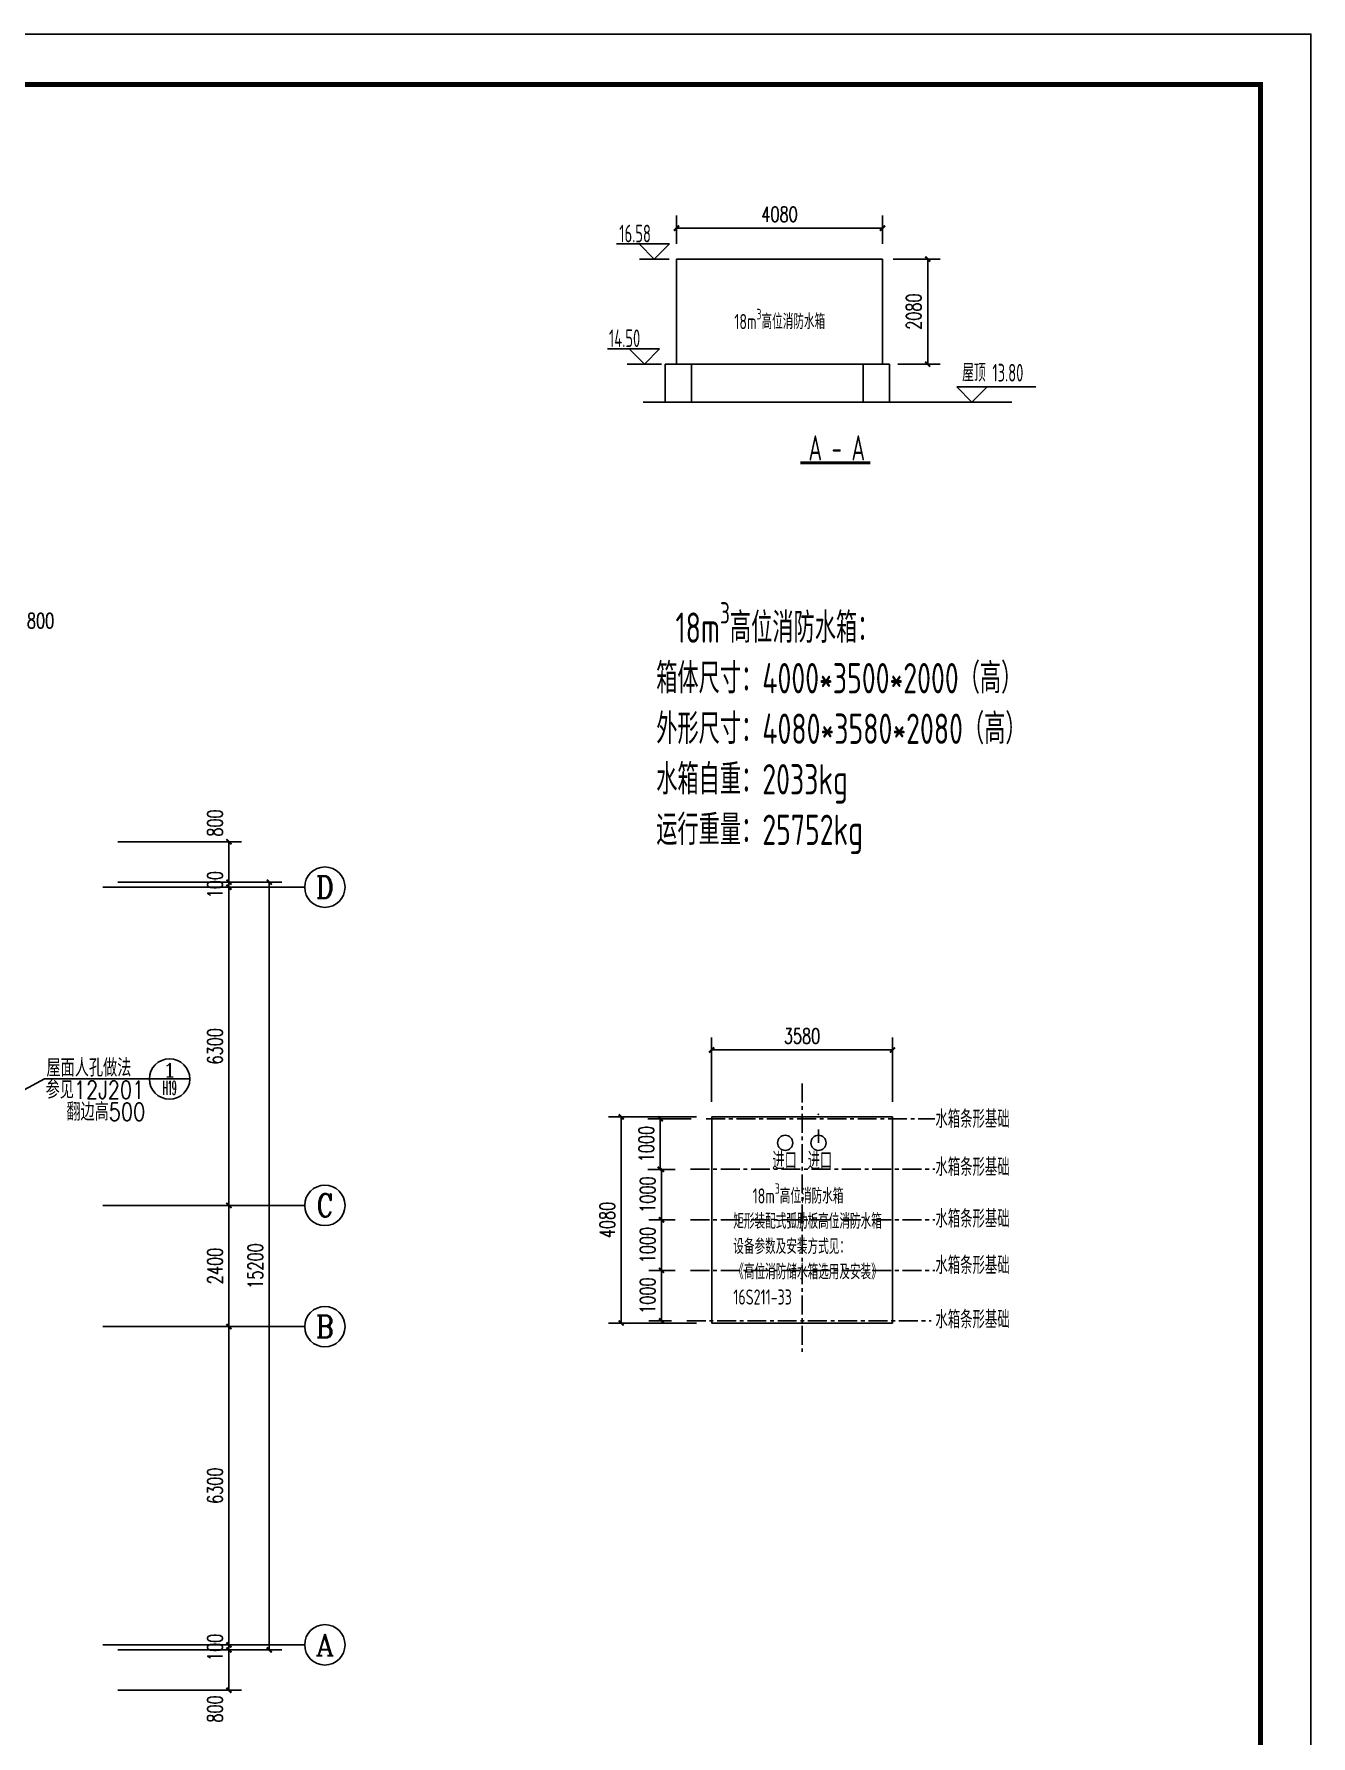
# Model space of a CAD drawing. Extents: x 6250600 to 6678662, y -692028 to -290561.
# Drawn here: x 6441705 to 6466992, y -671152 to -637457 of the extents above; entities that cross this region are included whole.
import ezdxf
from ezdxf.enums import TextEntityAlignment as Align

# ---------------------------------------------------------------- set-up
doc = ezdxf.new("R2010")
doc.units = 0
doc.header["$LTSCALE"] = 1000
doc.header["$MEASUREMENT"] = 0
doc.linetypes.add('CENTER', pattern=[2, 1.25, -0.25, 0.25, -0.25])
doc.linetypes.add('DASH', pattern=[0.35, 0.25, -0.1])
doc.layers.get('0').update_dxf_attribs({"linetype": 'CONTINUOUS'})
doc.layers.get('Defpoints').update_dxf_attribs({"linetype": 'CONTINUOUS'})
for name, color, linetype in [('AXIS', 3, 'CONTINUOUS'), ('AXIS_TEXT', 7, 'CONTINUOUS'), ('DIM_ELEV', 3, 'CONTINUOUS'), ('PIPE-消防', 1, 'CONTINUOUS'), ('PUB_DIM', 3, 'CONTINUOUS'), ('PUB_TEXT', 7, 'CONTINUOUS'), ('PUB_TITLE', 4, 'CONTINUOUS'), ('TEXT_废水', 7, 'CONTINUOUS'), ('TWT_ELEV', 3, 'CONTINUOUS'), ('洁具', 127, 'CONTINUOUS')]:
    doc.layers.add(name, color=color, linetype=linetype)
doc.styles.add('_HZTXT', font='txt.shx', dxfattribs={"width": 0.8, "bigfont": 'HZTXT.shx'})
doc.styles.add('_TCH_AXIS', font='COMPLEX', dxfattribs={"bigfont": 'GBCBIG'})
doc.styles.add('_TCH_DIM_T3', font='SIMPLEX', dxfattribs={"width": 0.705882, "bigfont": 'GBCBIG'})
doc.styles.add('COMP', font='COMPLEX', dxfattribs={"bigfont": 'hztxt'})
doc.styles.add('COMPLEX', font='COMPLEX')
doc.styles.add('GPSHZ', font='yb.shx', dxfattribs={"width": 0.7, "bigfont": 'hztxt.shx'})
doc.styles.add('TSSD_Rein', font='Tssdeng.shx', dxfattribs={"width": 0.7, "bigfont": 'hztxt.shx'})
doc.styles.add('公司标准', font='sceie.shx', dxfattribs={"width": 0.7, "height": 300, "bigfont": 'sceic.shx'})
doc.dimstyles.new('_TCH_ARCH&&100', dxfattribs={"dimtxt": 297.5, "dimasz": 100, "dimexe": 250, "dimexo": 300, "dimgap": 126.25, "dimtad": 1, "dimdec": 0, "dimzin": 0, "dimdsep": 46, "dimtxsty": '_TCH_DIM_T3', "dimblk": 'ARCHTICK', "dimcen": 0.09, "dimclrt": 7, "dimazin": 2, "dimtfac": 1, "dimtdec": 0, "dimtix": 1, "dimtmove": 2, "dimatfit": 3, "dimfxl": 0, "dimtolj": 1, "dimtzin": 0, "dimarcsym": 0})

# ---------------------------------------------------------------- blocks, each defined once
blk = doc.blocks.new('_INDEX')
blk.add_line((-0.5, 0), (0.5, 0))
blk.add_circle((0, 0), 0.5)
at = {"style": 'COMP'}
for tag, width, p, p2 in [('1', 2.333333, (-0.17, 0.05), (0.17, 0.05)), ('-', 1.166667, (-0.17, -0.39), (0.17, -0.39))]:
    blk.add_attdef(tag, text='', height=0.34, dxfattribs=dict(at, width=width)).set_placement(p, p2, align=Align.FIT)
blk = doc.blocks.new('_ArchTick')
at = {"color": 0, "linetype": 'ByBlock', "const_width": 0.4}
blk.add_lwpolyline([(-0.5, -0.5), (0.5, 0.5)], dxfattribs=at)
blk = doc.blocks.new('*D232')
at = {"layer": 'Defpoints', "color": 0, "transparency": 16777216}
for p in [(6458508, -641301), (6454428, -641913), (6458508, -641913)]:
    blk.add_point(p, dxfattribs=at)
at = {"layer": 'PUB_TEXT', "color": 0, "lineweight": -2, "transparency": 16777216}
for p, q in [((6454428, -641613), (6454428, -641051)), ((6458508, -641613), (6458508, -641051)), ((6454428, -641301), (6458508, -641301))]:
    blk.add_line(p, q, dxfattribs=at)
at = {"layer": 'PUB_TEXT', "color": 0, "lineweight": -2, "transparency": 16777216, "xscale": 100, "yscale": 100, "zscale": 100, "rotation": 180}
blk.add_blockref('_ArchTick', (6454428, -641301), dxfattribs=at)
at = {"layer": 'PUB_TEXT', "color": 0, "lineweight": -2, "transparency": 16777216, "xscale": 100, "yscale": 100, "zscale": 100}
blk.add_blockref('_ArchTick', (6458508, -641301), dxfattribs=at)
at = {"layer": 'PUB_TEXT', "color": 7, "transparency": 16777216, "insert": (6456468, -641026), "char_height": 297.5, "attachment_point": 5, "style": '_TCH_DIM_T3'}
blk.add_mtext('\\A1;4080', dxfattribs=at)
blk = doc.blocks.new('*D233')
at = {"layer": 'Defpoints', "color": 0, "transparency": 16777216}
for p in [(6458417, -641913), (6458508, -643993), (6459402, -643993)]:
    blk.add_point(p, dxfattribs=at)
at = {"layer": 'PUB_TEXT', "color": 0, "lineweight": -2, "transparency": 16777216}
for p, q in [((6458717, -641913), (6459652, -641913)), ((6459402, -641913), (6459402, -643993)), ((6458808, -643993), (6459652, -643993))]:
    blk.add_line(p, q, dxfattribs=at)
at = {"layer": 'PUB_TEXT', "color": 0, "lineweight": -2, "transparency": 16777216, "xscale": 100, "yscale": 100, "zscale": 100}
for p, rotation in [((6459402, -641913), 90), ((6459402, -643993), 270)]:
    blk.add_blockref('_ArchTick', p, dxfattribs=dict(at, rotation=rotation))
at = {"layer": 'PUB_TEXT', "color": 7, "transparency": 16777216, "insert": (6459127, -642953), "char_height": 297.5, "attachment_point": 5, "rotation": 90, "style": '_TCH_DIM_T3'}
blk.add_mtext('\\A1;2080', dxfattribs=at)
blk = doc.blocks.new('*D234')
at = {"layer": 'Defpoints', "color": 0, "transparency": 16777216}
for p in [(6455016, -658934), (6454107, -659934), (6454704, -659934)]:
    blk.add_point(p, dxfattribs=at)
at = {"layer": 'PUB_TEXT', "color": 0, "lineweight": -2, "transparency": 16777216}
for p, q in [((6454716, -658934), (6453857, -658934)), ((6454107, -658934), (6454107, -659934)), ((6454404, -659934), (6453857, -659934))]:
    blk.add_line(p, q, dxfattribs=at)
at = {"layer": 'PUB_TEXT', "color": 0, "lineweight": -2, "transparency": 16777216, "xscale": 100, "yscale": 100, "zscale": 100}
for p, rotation in [((6454107, -658934), 90), ((6454107, -659934), 270)]:
    blk.add_blockref('_ArchTick', p, dxfattribs=dict(at, rotation=rotation))
at = {"layer": 'PUB_TEXT', "color": 7, "transparency": 16777216, "insert": (6453832, -659434), "char_height": 297.5, "attachment_point": 5, "rotation": 90, "style": '_TCH_DIM_T3'}
blk.add_mtext('\\A1;1000', dxfattribs=at)
blk = doc.blocks.new('*D235')
at = {"layer": 'Defpoints', "color": 0, "transparency": 16777216}
for p in [(6454704, -659934), (6454131, -660934), (6454704, -660934)]:
    blk.add_point(p, dxfattribs=at)
at = {"layer": 'PUB_TEXT', "color": 0, "lineweight": -2, "transparency": 16777216}
for p, q in [((6454404, -659934), (6453881, -659934)), ((6454131, -659934), (6454131, -660934)), ((6454404, -660934), (6453881, -660934))]:
    blk.add_line(p, q, dxfattribs=at)
at = {"layer": 'PUB_TEXT', "color": 0, "lineweight": -2, "transparency": 16777216, "xscale": 100, "yscale": 100, "zscale": 100}
for p, rotation in [((6454131, -659934), 90), ((6454131, -660934), 270)]:
    blk.add_blockref('_ArchTick', p, dxfattribs=dict(at, rotation=rotation))
at = {"layer": 'PUB_TEXT', "color": 7, "transparency": 16777216, "insert": (6453856, -660434), "char_height": 297.5, "attachment_point": 5, "rotation": 90, "style": '_TCH_DIM_T3'}
blk.add_mtext('\\A1;1000', dxfattribs=at)
blk = doc.blocks.new('*D236')
at = {"layer": 'Defpoints', "color": 0, "transparency": 16777216}
for p in [(6454704, -660934), (6454131, -661934), (6454704, -661934)]:
    blk.add_point(p, dxfattribs=at)
at = {"layer": 'PUB_TEXT', "color": 0, "lineweight": -2, "transparency": 16777216}
for p, q in [((6454404, -660934), (6453881, -660934)), ((6454131, -660934), (6454131, -661934)), ((6454404, -661934), (6453881, -661934))]:
    blk.add_line(p, q, dxfattribs=at)
at = {"layer": 'PUB_TEXT', "color": 0, "lineweight": -2, "transparency": 16777216, "xscale": 100, "yscale": 100, "zscale": 100}
for p, rotation in [((6454131, -660934), 90), ((6454131, -661934), 270)]:
    blk.add_blockref('_ArchTick', p, dxfattribs=dict(at, rotation=rotation))
at = {"layer": 'PUB_TEXT', "color": 7, "transparency": 16777216, "insert": (6453856, -661434), "char_height": 297.5, "attachment_point": 5, "rotation": 90, "style": '_TCH_DIM_T3'}
blk.add_mtext('\\A1;1000', dxfattribs=at)
blk = doc.blocks.new('*D237')
at = {"layer": 'Defpoints', "color": 0, "transparency": 16777216}
for p in [(6454704, -661934), (6454131, -662934), (6454631, -662934)]:
    blk.add_point(p, dxfattribs=at)
at = {"layer": 'PUB_TEXT', "color": 0, "lineweight": -2, "transparency": 16777216}
for p, q in [((6454404, -661934), (6453881, -661934)), ((6454131, -661934), (6454131, -662934)), ((6454331, -662934), (6453881, -662934))]:
    blk.add_line(p, q, dxfattribs=at)
at = {"layer": 'PUB_TEXT', "color": 0, "lineweight": -2, "transparency": 16777216, "xscale": 100, "yscale": 100, "zscale": 100}
for p, rotation in [((6454131, -661934), 90), ((6454131, -662934), 270)]:
    blk.add_blockref('_ArchTick', p, dxfattribs=dict(at, rotation=rotation))
at = {"layer": 'PUB_TEXT', "color": 7, "transparency": 16777216, "insert": (6453856, -662434), "char_height": 297.5, "attachment_point": 5, "rotation": 90, "style": '_TCH_DIM_T3'}
blk.add_mtext('\\A1;1000', dxfattribs=at)
blk = doc.blocks.new('*D238')
at = {"layer": 'Defpoints', "color": 0, "transparency": 16777216}
for p in [(6458704, -657571), (6455124, -658897), (6458704, -658897)]:
    blk.add_point(p, dxfattribs=at)
at = {"layer": 'PUB_TEXT', "color": 0, "lineweight": -2, "transparency": 16777216}
for p, q in [((6455124, -658597), (6455124, -657321)), ((6458704, -658597), (6458704, -657321)), ((6455124, -657571), (6458704, -657571))]:
    blk.add_line(p, q, dxfattribs=at)
at = {"layer": 'PUB_TEXT', "color": 0, "lineweight": -2, "transparency": 16777216, "xscale": 100, "yscale": 100, "zscale": 100, "rotation": 180}
blk.add_blockref('_ArchTick', (6455124, -657571), dxfattribs=at)
at = {"layer": 'PUB_TEXT', "color": 0, "lineweight": -2, "transparency": 16777216, "xscale": 100, "yscale": 100, "zscale": 100}
blk.add_blockref('_ArchTick', (6458704, -657571), dxfattribs=at)
at = {"layer": 'PUB_TEXT', "color": 7, "transparency": 16777216, "insert": (6456914, -657296), "char_height": 297.5, "attachment_point": 5, "style": '_TCH_DIM_T3'}
blk.add_mtext('\\A1;3580', dxfattribs=at)
blk = doc.blocks.new('*D239')
at = {"layer": 'Defpoints', "color": 0, "transparency": 16777216}
for p in [(6455124, -658897), (6453333, -662977), (6455124, -662977)]:
    blk.add_point(p, dxfattribs=at)
at = {"layer": 'PUB_TEXT', "color": 0, "lineweight": -2, "transparency": 16777216}
for p, q in [((6454824, -658897), (6453083, -658897)), ((6453333, -658897), (6453333, -662977)), ((6454824, -662977), (6453083, -662977))]:
    blk.add_line(p, q, dxfattribs=at)
at = {"layer": 'PUB_TEXT', "color": 0, "lineweight": -2, "transparency": 16777216, "xscale": 100, "yscale": 100, "zscale": 100}
for p, rotation in [((6453333, -658897), 90), ((6453333, -662977), 270)]:
    blk.add_blockref('_ArchTick', p, dxfattribs=dict(at, rotation=rotation))
at = {"layer": 'PUB_TEXT', "color": 7, "transparency": 16777216, "insert": (6453058, -660937), "char_height": 297.5, "attachment_point": 5, "rotation": 90, "style": '_TCH_DIM_T3'}
blk.add_mtext('\\A1;4080', dxfattribs=at)
blk = doc.blocks.new('*D249')
at = {"layer": 'AXIS', "color": 0, "lineweight": -2, "transparency": 16777216}
for p, q in [((6440665, -651548), (6440665, -649098)), ((6441465, -651548), (6441465, -649098)), ((6440665, -649348), (6441465, -649348))]:
    blk.add_line(p, q, dxfattribs=at)
at = {"layer": 'Defpoints', "color": 0, "transparency": 16777216}
for p in [(6441465, -649348), (6440665, -651848), (6441465, -651848)]:
    blk.add_point(p, dxfattribs=at)
at = {"layer": 'AXIS', "color": 0, "lineweight": -2, "transparency": 16777216, "xscale": 100, "yscale": 100, "zscale": 100, "rotation": 180}
blk.add_blockref('_ArchTick', (6440665, -649348), dxfattribs=at)
at = {"layer": 'AXIS', "color": 0, "lineweight": -2, "transparency": 16777216, "xscale": 100, "yscale": 100, "zscale": 100}
blk.add_blockref('_ArchTick', (6441465, -649348), dxfattribs=at)
at = {"layer": 'AXIS', "color": 7, "transparency": 16777216, "insert": (6441835, -649073), "char_height": 297.5, "attachment_point": 5, "style": '_TCH_DIM_T3'}
blk.add_mtext('\\A1;800', dxfattribs=at)
blk = doc.blocks.new('_AXISO')
blk.add_circle((0, 0), 0.5)
at = {"layer": 'AXIS_TEXT', "style": 'COMPLEX', "width": 1.041667}
blk.add_attdef('A', text='', height=0.56, dxfattribs=at).set_placement((-0.25, -0.28), (0.25, -0.28), align=Align.FIT)
blk = doc.blocks.new('*D250')
at = {"layer": 'AXIS', "color": 0, "lineweight": -2, "transparency": 16777216}
for p, q in [((6443365, -654248), (6446615, -654248)), ((6446365, -669448), (6446365, -654248)), ((6443365, -669448), (6446615, -669448))]:
    blk.add_line(p, q, dxfattribs=at)
at = {"layer": 'Defpoints', "color": 0, "transparency": 16777216}
for p in [(6443065, -654248), (6446365, -654248), (6443065, -669448)]:
    blk.add_point(p, dxfattribs=at)
at = {"layer": 'AXIS', "color": 0, "lineweight": -2, "transparency": 16777216, "xscale": 100, "yscale": 100, "zscale": 100}
for p, rotation in [((6446365, -654248), 90), ((6446365, -669448), 270)]:
    blk.add_blockref('_ArchTick', p, dxfattribs=dict(at, rotation=rotation))
at = {"layer": 'AXIS', "color": 7, "transparency": 16777216, "insert": (6446090, -661848), "char_height": 297.5, "attachment_point": 5, "rotation": 90, "style": '_TCH_DIM_T3'}
blk.add_mtext('\\A1;15200', dxfattribs=at)
blk = doc.blocks.new('*D251')
at = {"layer": 'AXIS', "color": 0, "lineweight": -2, "transparency": 16777216}
for p, q in [((6443365, -669448), (6445815, -669448)), ((6445565, -670248), (6445565, -669448)), ((6443365, -670248), (6445815, -670248))]:
    blk.add_line(p, q, dxfattribs=at)
at = {"layer": 'Defpoints', "color": 0, "transparency": 16777216}
for p in [(6443065, -669448), (6445565, -669448), (6443065, -670248)]:
    blk.add_point(p, dxfattribs=at)
at = {"layer": 'AXIS', "color": 0, "lineweight": -2, "transparency": 16777216, "xscale": 100, "yscale": 100, "zscale": 100}
for p, rotation in [((6445565, -669448), 90), ((6445565, -670248), 270)]:
    blk.add_blockref('_ArchTick', p, dxfattribs=dict(at, rotation=rotation))
at = {"layer": 'AXIS', "color": 7, "transparency": 16777216, "insert": (6445290, -670618), "char_height": 297.5, "attachment_point": 5, "rotation": 90, "style": '_TCH_DIM_T3'}
blk.add_mtext('\\A1;800', dxfattribs=at)
blk = doc.blocks.new('*D252')
at = {"layer": 'AXIS', "color": 0, "lineweight": -2, "transparency": 16777216}
for p, q in [((6443365, -669348), (6445815, -669348)), ((6443365, -669448), (6445815, -669448)), ((6445565, -669348), (6445565, -669248)), ((6445565, -669448), (6445565, -669348)), ((6445565, -669448), (6445565, -669548))]:
    blk.add_line(p, q, dxfattribs=at)
at = {"layer": 'Defpoints', "color": 0, "transparency": 16777216}
for p in [(6443065, -669348), (6443065, -669448), (6445565, -669348)]:
    blk.add_point(p, dxfattribs=at)
at = {"layer": 'AXIS', "color": 0, "lineweight": -2, "transparency": 16777216, "xscale": 100, "yscale": 100, "zscale": 100}
for p, rotation in [((6445565, -669348), 270), ((6445565, -669448), 90)]:
    blk.add_blockref('_ArchTick', p, dxfattribs=dict(at, rotation=rotation))
at = {"layer": 'AXIS', "color": 7, "transparency": 16777216, "insert": (6445290, -669398), "char_height": 297.5, "attachment_point": 5, "rotation": 90, "style": '_TCH_DIM_T3'}
blk.add_mtext('\\A1;100', dxfattribs=at)
blk = doc.blocks.new('*D253')
at = {"layer": 'AXIS', "color": 0, "lineweight": -2, "transparency": 16777216}
for p, q in [((6443365, -663048), (6445815, -663048)), ((6445565, -669348), (6445565, -663048)), ((6443365, -669348), (6445815, -669348))]:
    blk.add_line(p, q, dxfattribs=at)
at = {"layer": 'Defpoints', "color": 0, "transparency": 16777216}
for p in [(6443065, -663048), (6445565, -663048), (6443065, -669348)]:
    blk.add_point(p, dxfattribs=at)
at = {"layer": 'AXIS', "color": 0, "lineweight": -2, "transparency": 16777216, "xscale": 100, "yscale": 100, "zscale": 100}
for p, rotation in [((6445565, -663048), 90), ((6445565, -669348), 270)]:
    blk.add_blockref('_ArchTick', p, dxfattribs=dict(at, rotation=rotation))
at = {"layer": 'AXIS', "color": 7, "transparency": 16777216, "insert": (6445290, -666198), "char_height": 297.5, "attachment_point": 5, "rotation": 90, "style": '_TCH_DIM_T3'}
blk.add_mtext('\\A1;6300', dxfattribs=at)
blk = doc.blocks.new('*D254')
at = {"layer": 'AXIS', "color": 0, "lineweight": -2, "transparency": 16777216}
for p, q in [((6443365, -660648), (6445815, -660648)), ((6445565, -663048), (6445565, -660648)), ((6443365, -663048), (6445815, -663048))]:
    blk.add_line(p, q, dxfattribs=at)
at = {"layer": 'Defpoints', "color": 0, "transparency": 16777216}
for p in [(6443065, -660648), (6445565, -660648), (6443065, -663048)]:
    blk.add_point(p, dxfattribs=at)
at = {"layer": 'AXIS', "color": 0, "lineweight": -2, "transparency": 16777216, "xscale": 100, "yscale": 100, "zscale": 100}
for p, rotation in [((6445565, -660648), 90), ((6445565, -663048), 270)]:
    blk.add_blockref('_ArchTick', p, dxfattribs=dict(at, rotation=rotation))
at = {"layer": 'AXIS', "color": 7, "transparency": 16777216, "insert": (6445290, -661848), "char_height": 297.5, "attachment_point": 5, "rotation": 90, "style": '_TCH_DIM_T3'}
blk.add_mtext('\\A1;2400', dxfattribs=at)
blk = doc.blocks.new('*D255')
at = {"layer": 'AXIS', "color": 0, "lineweight": -2, "transparency": 16777216}
for p, q in [((6443365, -654348), (6445815, -654348)), ((6445565, -660648), (6445565, -654348)), ((6443365, -660648), (6445815, -660648))]:
    blk.add_line(p, q, dxfattribs=at)
at = {"layer": 'Defpoints', "color": 0, "transparency": 16777216}
for p in [(6443065, -654348), (6445565, -654348), (6443065, -660648)]:
    blk.add_point(p, dxfattribs=at)
at = {"layer": 'AXIS', "color": 0, "lineweight": -2, "transparency": 16777216, "xscale": 100, "yscale": 100, "zscale": 100}
for p, rotation in [((6445565, -654348), 90), ((6445565, -660648), 270)]:
    blk.add_blockref('_ArchTick', p, dxfattribs=dict(at, rotation=rotation))
at = {"layer": 'AXIS', "color": 7, "transparency": 16777216, "insert": (6445290, -657498), "char_height": 297.5, "attachment_point": 5, "rotation": 90, "style": '_TCH_DIM_T3'}
blk.add_mtext('\\A1;6300', dxfattribs=at)
blk = doc.blocks.new('*D256')
at = {"layer": 'AXIS', "color": 0, "lineweight": -2, "transparency": 16777216}
for p, q in [((6443365, -654248), (6445815, -654248)), ((6445565, -654248), (6445565, -654148)), ((6445565, -654348), (6445565, -654248)), ((6443365, -654348), (6445815, -654348)), ((6445565, -654348), (6445565, -654448))]:
    blk.add_line(p, q, dxfattribs=at)
at = {"layer": 'Defpoints', "color": 0, "transparency": 16777216}
for p in [(6443065, -654248), (6445565, -654248), (6443065, -654348)]:
    blk.add_point(p, dxfattribs=at)
at = {"layer": 'AXIS', "color": 0, "lineweight": -2, "transparency": 16777216, "xscale": 100, "yscale": 100, "zscale": 100}
for p, rotation in [((6445565, -654248), 270), ((6445565, -654348), 90)]:
    blk.add_blockref('_ArchTick', p, dxfattribs=dict(at, rotation=rotation))
at = {"layer": 'AXIS', "color": 7, "transparency": 16777216, "insert": (6445290, -654298), "char_height": 297.5, "attachment_point": 5, "rotation": 90, "style": '_TCH_DIM_T3'}
blk.add_mtext('\\A1;100', dxfattribs=at)
blk = doc.blocks.new('*D257')
at = {"layer": 'AXIS', "color": 0, "lineweight": -2, "transparency": 16777216}
for p, q in [((6443365, -653448), (6445815, -653448)), ((6445565, -654248), (6445565, -653448)), ((6443365, -654248), (6445815, -654248))]:
    blk.add_line(p, q, dxfattribs=at)
at = {"layer": 'Defpoints', "color": 0, "transparency": 16777216}
for p in [(6443065, -653448), (6445565, -653448), (6443065, -654248)]:
    blk.add_point(p, dxfattribs=at)
at = {"layer": 'AXIS', "color": 0, "lineweight": -2, "transparency": 16777216, "xscale": 100, "yscale": 100, "zscale": 100}
for p, rotation in [((6445565, -653448), 90), ((6445565, -654248), 270)]:
    blk.add_blockref('_ArchTick', p, dxfattribs=dict(at, rotation=rotation))
at = {"layer": 'AXIS', "color": 7, "transparency": 16777216, "insert": (6445290, -653078), "char_height": 297.5, "attachment_point": 5, "rotation": 90, "style": '_TCH_DIM_T3'}
blk.add_mtext('\\A1;800', dxfattribs=at)

msp = doc.modelspace()

# ---------------------------------------------------------------- linework, layer by layer
msp.add_point((6457238.8, -658844.6))
at = {"layer": 'AXIS', "color": 0}
for p, q in [((6443064.8, -654347.7), (6447064.8, -654347.7)), ((6443064.8, -660647.7), (6447064.8, -660647.7)), ((6443064.8, -663047.7), (6447064.8, -663047.7)), ((6443064.8, -669347.7), (6447064.8, -669347.7))]:
    msp.add_line(p, q, dxfattribs=at)
at = {"layer": 'DIM_ELEV', "color": 9}
for p, q in [((6460276.9, -644742.6), (6459976.9, -644442.6)), ((6459976.9, -644442.6), (6461541.9, -644442.6)), ((6460276.9, -644742.6), (6460576.9, -644442.6))]:
    msp.add_line(p, q, dxfattribs=at)
at = {"layer": 'PIPE-消防', "linetype": 'Continuous', "const_width": 60}
msp.add_lwpolyline([(6458266.2, -645945.8), (6456880, -645945.8)], dxfattribs=at)
at = {"layer": 'PUB_DIM'}
msp.add_lwpolyline([(6438564.8, -659947.7), (6441911.2, -658144.4), (6443989.5, -658144.4)], dxfattribs=at)
at = {"layer": 'PUB_TEXT'}
for p, q in [((6454281.8, -641912.6), (6453695, -641912.6)), ((6453450.5, -643992.6), (6454133.7, -643992.6)), ((6454203.6, -643992.6), (6454723, -643992.6)), ((6454203.6, -644742.6), (6454203.6, -643992.6)), ((6454723, -643992.6), (6454723, -644742.6)), ((6458124.4, -644742.6), (6458124.4, -643992.6)), ((6458508.2, -643992.6), (6458643.9, -643992.6)), ((6458643.9, -643992.6), (6458643.9, -644742.6)), ((6453766.1, -644742.6), (6461067.4, -644742.6)), ((6454203.6, -644742.6), (6454723, -644742.6)), ((6458124.4, -644742.6), (6458643.9, -644742.6)), ((6457238.9, -659410.2), (6457238.9, -659144.6))]:
    msp.add_line(p, q, dxfattribs=at)
at = {"layer": 'PUB_TEXT', "color": 3, "linetype": 'CENTER', "ltscale": 0.3}
msp.add_line((6456918.8, -658233.1), (6456918.8, -663546.8), dxfattribs=at)
at = {"layer": 'PUB_TEXT', "color": 2, "linetype": 'CENTER', "ltscale": 0.3}
for p, q in [((6455016, -658933.6), (6459545.1, -658933.6)), ((6454704, -659933.6), (6459545.1, -659933.6)), ((6454704, -660933.6), (6459545.1, -660933.6)), ((6454704, -661933.6), (6459545.1, -661933.6)), ((6454631.2, -662933.6), (6459472.3, -662933.6))]:
    msp.add_line(p, q, dxfattribs=at)
at = {"layer": 'PUB_TEXT'}
for centre in [(6456580.4, -659410.2), (6457238.9, -659410.2)]:
    msp.add_circle(centre, 150, dxfattribs=at)
at = {"layer": 'PUB_TITLE', "color": 4}
msp.add_lwpolyline([(6407591.7, -679457.3), (6466991.7, -679457.3), (6466991.7, -637457.3), (6407591.7, -637457.3)], close=True, dxfattribs=at)
at = {"layer": 'PUB_TITLE', "color": 4, "const_width": 100}
msp.add_lwpolyline([(6410091.7, -678457.3), (6465991.7, -678457.3), (6465991.7, -638457.3), (6410091.7, -638457.3)], close=True, dxfattribs=at)
at = {"layer": 'TWT_ELEV'}
for p, q in [((6454288.4, -641612.6), (6453237.1, -641612.6)), ((6453988.4, -641912.6), (6453688.4, -641612.6)), ((6453988.4, -641912.6), (6454288.4, -641612.6)), ((6454092.1, -643692.6), (6453061.3, -643692.6)), ((6453792.1, -643992.6), (6453492.1, -643692.6)), ((6453792.1, -643992.6), (6454092.1, -643692.6))]:
    msp.add_line(p, q, dxfattribs=at)
at = {"layer": '洁具', "color": 1, "lineweight": 30}
for points in [[(6458508.2, -641912.6), (6458508.2, -643992.6), (6454428.2, -643992.6), (6454428.2, -641912.6)], [(6455124.2, -658897.4), (6458704.2, -658897.4), (6458704.2, -662977.4), (6455124.2, -662977.4)]]:
    msp.add_lwpolyline(points, close=True, dxfattribs=at)

# ---------------------------------------------------------------- block references
at = {"layer": 'AXIS', "color": 0}
ref = msp.add_blockref('_AXISO', (6447464.8, -654347.7), dxfattribs=dict(at, xscale=800, yscale=800, zscale=800))
ref.add_attrib('A', 'D', dxfattribs={"layer": 'AXIS_TEXT', "color": 0, "height": 435.3, "style": '_TCH_AXIS'}).set_placement((6447288.6, -654565.4), (6447641, -654565.4), align=Align.FIT)
ref = msp.add_blockref('_AXISO', (6447464.8, -660647.7), dxfattribs=dict(at, xscale=800, yscale=800, zscale=800))
ref.add_attrib('A', 'C', dxfattribs={"layer": 'AXIS_TEXT', "color": 0, "height": 455.7, "style": '_TCH_AXIS'}).set_placement((6447302.1, -660875.6), (6447627.6, -660875.6), align=Align.FIT)
ref = msp.add_blockref('_AXISO', (6447464.8, -663047.7), dxfattribs=dict(at, xscale=800, yscale=800, zscale=800))
ref.add_attrib('A', 'B', dxfattribs={"layer": 'AXIS_TEXT', "color": 0, "height": 435.3, "style": '_TCH_AXIS'}).set_placement((6447288.6, -663265.4), (6447641, -663265.4), align=Align.FIT)
ref = msp.add_blockref('_AXISO', (6447464.8, -669347.7), dxfattribs=dict(at, xscale=800, yscale=800, zscale=800))
ref.add_attrib('A', 'A', dxfattribs={"layer": 'AXIS_TEXT', "color": 0, "height": 425.2, "style": '_TCH_AXIS'}).set_placement((6447282.6, -669560.3), (6447647, -669560.3), align=Align.FIT)
at = {"layer": 'PUB_DIM'}
ref = msp.add_blockref('_INDEX', (6444389.5, -658144.4), dxfattribs=dict(at, xscale=800, yscale=800, zscale=800))
ref.add_attrib('1', '1', dxfattribs={"layer": '0', "height": 272, "style": 'COMP', "width": 2.333333}).set_placement((6444253.5, -658104.4), (6444525.5, -658104.4), align=Align.FIT)
ref.add_attrib('-', 'H19', dxfattribs={"layer": '0', "height": 272, "style": 'COMP', "width": 0.396226}).set_placement((6444253.5, -658456.4), (6444525.5, -658456.4), align=Align.FIT)

# ---------------------------------------------------------------- texts
at = {"layer": 'PUB_DIM', "style": '_HZTXT', "width": 0.8}
for s, p in [('屋面人孔做法', (6441952.5, -658098, 3968.1)), ('参见12J201', (6441935.2, -658534.7, 3968.1)), ('翻边高500', (6442346.4, -658970.2, 3968.1))]:
    msp.add_text(s, height=350, dxfattribs=at).set_placement(p)
at = {"layer": 'PUB_TEXT', "color": 4, "style": 'GPSHZ', "width": 0.7}
for s, p in [('水箱条形基础', (6459554.7, -659113.4)), ('进口', (6456323.5, -659941.3)), ('进口', (6457022.9, -659941.3)), ('水箱条形基础', (6459554.7, -660064.5)), ('水箱条形基础', (6459554.7, -661087.2)), ('水箱条形基础', (6459554.7, -662007.6)), ('水箱条形基础', (6459554.7, -663081.5))]:
    msp.add_text(s, height=350, dxfattribs=at).set_placement(p)
at = {"layer": 'PUB_TEXT', "char_height": 300, "attachment_point": 1, "style": 'TSSD_Rein'}
for s, insert in [('\\A1;   18m{\\H0.7x;\\S3^ ;}高位消防水箱', (6455190.1, -642898.1)), ('\\A1;   {\\H2x;18m\\H0.7x;\\S3^ ;\\H1.429x;高位消防水箱：\\P箱体尺寸：4000*3500*2000（高）\\P外形尺寸：4080*3580*2080（高）\\P水箱自重：2033kg\\P运行重量：25752kg}', (6454025.9, -648705.9)), ('\\A1;   18m{\\H0.7x;\\S3^ ;}高位消防水箱\\P矩形装配式弧肋板高位消防水箱\\P设备参数及安装方式见：\\P《高位消防储水箱选用及安装》\\P16S211-33', (6455552.5, -660209))]:
    msp.add_mtext(s, dxfattribs=dict(at, insert=insert))
at = {"layer": 'TEXT_废水', "color": 6, "linetype": 'DASH', "style": '公司标准', "width": 0.7}
for s, height, p in [('16.58', 350, (6453294.7, -641581.9)), ('14.50', 350, (6453091.9, -643655.7)), ('屋顶 13.80', 350, (6460085.1, -644337.6)), ('A - A', 500, (6457042.1, -645900.3))]:
    msp.add_text(s, height=height, dxfattribs=at).set_placement(p)

# ---------------------------------------------------------------- dimensions: what is measured, and where the dimension line sits
at = {"layer": 'AXIS', "color": 0}
for base, p1, p2, angle, picture, middle in [((6441464.8, -649347.7), (6440664.8, -651847.7), (6441464.8, -651847.7), 0, '*D249', (6441834.8, -649072.7)), ((6445564.8, -653447.7), (6443064.8, -654247.7), (6443064.8, -653447.7), 90, '*D257', (6445289.8, -653077.7)), ((6445564.8, -669447.7), (6443064.8, -670247.7), (6443064.8, -669447.7), 90, '*D251', (6445289.8, -670617.7))]:
    dim = msp.add_linear_dim(base=base, p1=p1, p2=p2, angle=angle, dimstyle='_TCH_ARCH&&100', dxfattribs=at)
    dim.commit()
    dim.dimension.update_dxf_attribs({"geometry": picture, "text_midpoint": middle, "dimtype": 161})
for p1, p2, distance, picture, middle in [((6443064.8, -654347.7), (6443064.8, -654247.7), -2500, '*D256', (6445289.8, -654297.7)), ((6443064.8, -669447.7), (6443064.8, -654247.7), -3300, '*D250', (6446089.8, -661847.7)), ((6443064.8, -660647.7), (6443064.8, -654347.7), -2500, '*D255', (6445289.8, -657497.7)), ((6443064.8, -663047.7), (6443064.8, -660647.7), -2500, '*D254', (6445289.8, -661847.7)), ((6443064.8, -669347.7), (6443064.8, -663047.7), -2500, '*D253', (6445289.8, -666197.7)), ((6443064.8, -669447.7), (6443064.8, -669347.7), -2500, '*D252', (6445289.8, -669397.7))]:
    dim = msp.add_aligned_dim(p1=p1, p2=p2, distance=distance, dimstyle='_TCH_ARCH&&100', dxfattribs=at)
    dim.commit()
    dim.dimension.update_dxf_attribs({"geometry": picture, "text_midpoint": middle})
at = {"layer": 'PUB_TEXT'}
for base, p1, p2, picture, middle in [((6458508.2, -641300.8), (6454428.2, -641912.6), (6458508.2, -641912.6), '*D232', (6456468.2, -641025.8)), ((6458704.2, -657570.6), (6455124.2, -658897.4), (6458704.2, -658897.4), '*D238', (6456914.2, -657295.6))]:
    dim = msp.add_linear_dim(base=base, p1=p1, p2=p2, dimstyle='_TCH_ARCH&&100', override={"dimfxl": 250}, dxfattribs=at)
    dim.commit()
    dim.dimension.update_dxf_attribs({"geometry": picture, "text_midpoint": middle})
for base, p1, p2, picture, middle in [((6459401.9, -643992.6), (6458417.4, -641912.6), (6458508.2, -643992.6), '*D233', (6459126.9, -642952.6)), ((6453332.9, -662977.4), (6455124.2, -658897.4), (6455124.2, -662977.4), '*D239', (6453057.9, -660937.4)), ((6454107.1, -659933.6), (6455016, -658933.6), (6454704, -659933.6), '*D234', (6453832.1, -659433.6)), ((6454130.6, -660933.6), (6454704, -659933.6), (6454704, -660933.6), '*D235', (6453855.6, -660433.6)), ((6454130.6, -661933.6), (6454704, -660933.6), (6454704, -661933.6), '*D236', (6453855.6, -661433.6)), ((6454130.6, -662933.6), (6454704, -661933.6), (6454631.2, -662933.6), '*D237', (6453855.6, -662433.6))]:
    dim = msp.add_linear_dim(base=base, p1=p1, p2=p2, angle=90, dimstyle='_TCH_ARCH&&100', override={"dimfxl": 250}, dxfattribs=at)
    dim.commit()
    dim.dimension.update_dxf_attribs({"geometry": picture, "text_midpoint": middle})

doc.saveas('drawing.dxf')
